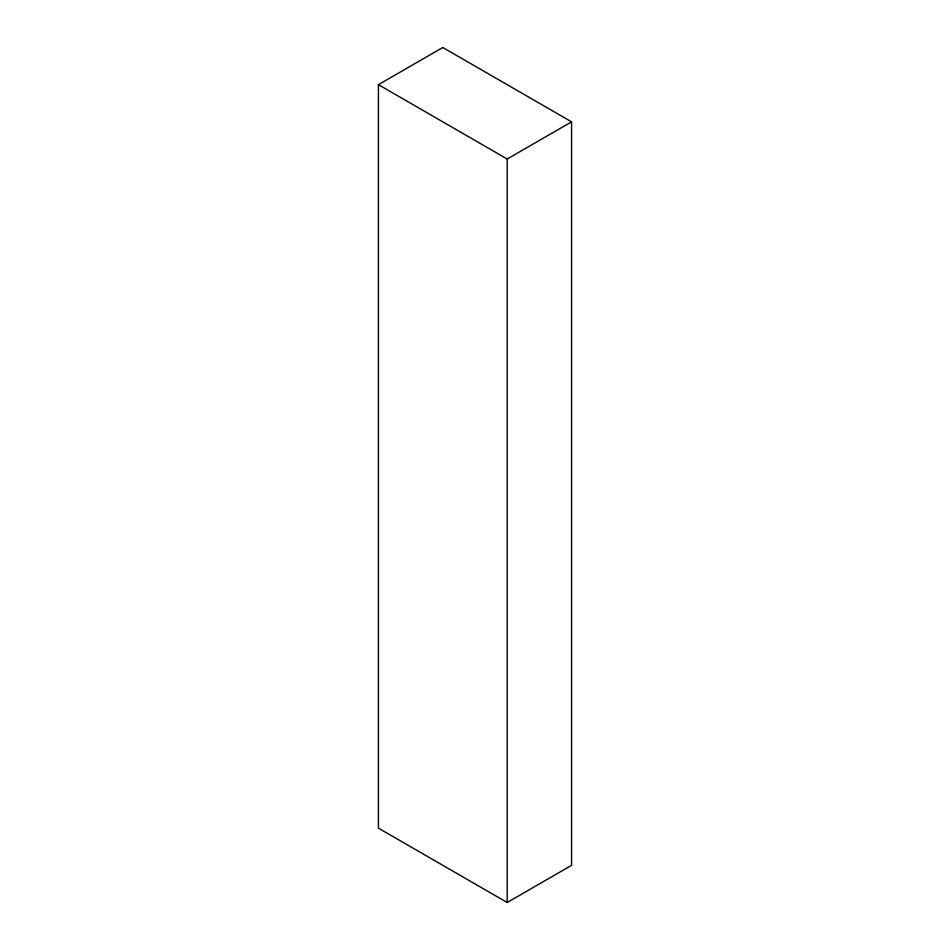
<?xml version="1.0" encoding="UTF-8"?>
<svg xmlns="http://www.w3.org/2000/svg" width="950" height="950" viewBox="0 0 950 950"><rect width="100%" height="100%" fill="white"/><g stroke="black" fill="none" stroke-linecap="round" stroke-linejoin="round"><path stroke-width="1.43" d="M378.421 84.669L442.807 47.5L571.579 121.849L571.579 865.331L507.193 902.5L378.421 828.151L378.421 84.669L507.193 159.018L571.579 121.849M507.193 159.018L507.193 902.5"/></g></svg>
